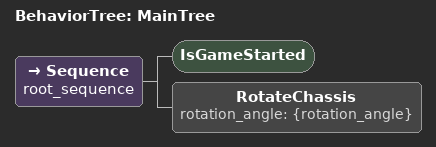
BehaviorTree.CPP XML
<root main_tree_to_execute="MainTree">
    <BehaviorTree ID="MainTree">
        <Sequence name="root_sequence">
            <IsGameStarted/>
            <RotateChassis rotation_angle="{rotation_angle}"/>
        </Sequence>
    </BehaviorTree>
</root>
